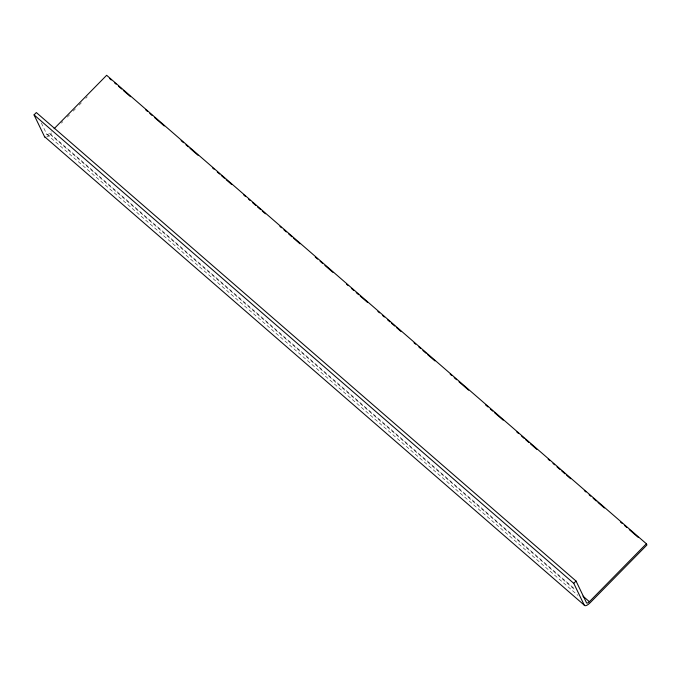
<?xml version="1.0" encoding="UTF-8"?>
<svg xmlns="http://www.w3.org/2000/svg" width="681" height="681" viewBox="0 0 681 681"><rect width="100%" height="100%" fill="white"/><g stroke="black" fill="none" stroke-linecap="round" stroke-linejoin="round"><path stroke-width="0.51" stroke-dasharray="3.4 2.55" d="M41.345 122.972L46.81 134.327A3.286 1.251 -49 0 0 49.67 133.221L51.152 131.714M46.691 137A6.572 2.494 -49 0 0 50.249 134.429L51.73 132.931M61.35 123.142L62.831 121.644M67.274 117.123L69.496 114.868M73.19 111.105L75.412 108.849M79.115 105.087L81.337 102.831M85.772 98.311L87.253 96.804M49.67 133.221L574.926 589.159M50.249 134.429L575.513 590.367M46.81 134.327L577.914 595.381"/><path stroke-width="1.02" d="M44.989 137.119A6.572 2.494 -49 0 1 44.529 136.651L34.05 114.876L36.331 112.552L576.041 581.038L586.52 602.813A3.286 1.251 -49 0 0 589.38 601.706L646.371 543.761L106.653 75.285L54.114 128.709M646.371 543.761L646.95 544.97L589.967 602.915A6.572 2.494 -49 0 1 584.247 605.128L573.768 583.353L576.041 581.038M109.65 78.579L111.25 79.975M114.468 82.767L116.068 84.163M118.477 86.249L121.695 89.041M123.295 90.437L130.531 96.711M145.785 109.956L147.394 111.352M149.803 113.438L152.212 115.532M154.621 117.626L164.257 125.985M181.129 140.626L183.538 142.721M185.947 144.815L188.356 146.9M189.956 148.296L197.992 155.268M212.446 167.815L214.055 169.211M217.265 172.004L219.674 174.089M221.282 175.485L224.492 178.277M226.101 179.665L231.727 184.551M243.772 195.004L245.373 196.4M248.591 199.192L250.199 200.58M252.608 202.674L255.818 205.466M257.427 206.854L260.636 209.646M262.245 211.042L265.454 213.825M279.908 226.381L281.517 227.769M283.926 229.863L286.335 231.957M288.744 234.043L291.962 236.835M293.562 238.231L299.989 243.807M315.252 257.052L317.661 259.146M320.07 261.232L322.479 263.326M324.888 265.42L332.924 272.391M346.569 284.241L348.178 285.637M351.396 288.421L353.805 290.515M356.214 292.609L358.623 294.694M360.223 296.09L367.459 302.364M377.895 311.43L379.504 312.826M382.713 315.609L384.322 317.005M387.532 319.798L389.941 321.883M391.549 323.279L394.759 326.071M396.368 327.467L401.186 331.647M414.039 342.798L415.64 344.194M418.858 346.987L420.466 348.374M422.875 350.468L426.085 353.26M427.694 354.656L434.921 360.93M450.175 374.175L451.784 375.563M454.193 377.657L456.602 379.751M459.011 381.837L468.656 390.204M485.519 404.846L487.928 406.94M490.337 409.026L492.746 411.12M494.355 412.516L503.191 420.186M516.836 432.035L518.445 433.431M521.663 436.215L524.072 438.309M525.672 439.705L528.89 442.497M530.49 443.884L536.917 449.46M548.162 459.224L549.771 460.62M552.981 463.403L554.589 464.8M556.998 466.894L560.208 469.677M561.816 471.073L565.026 473.865M566.635 475.261L570.652 478.743M584.307 490.592L585.907 491.988M589.125 494.781L590.733 496.177M593.142 498.262L596.352 501.054M597.961 502.45L604.387 508.026M620.442 521.969L622.051 523.366M624.46 525.451L626.869 527.545M629.278 529.639L638.114 537.3M34.05 114.876L573.768 583.353M582.962 596.13L589.38 601.706M44.529 136.651L584.247 605.128"/></g></svg>
